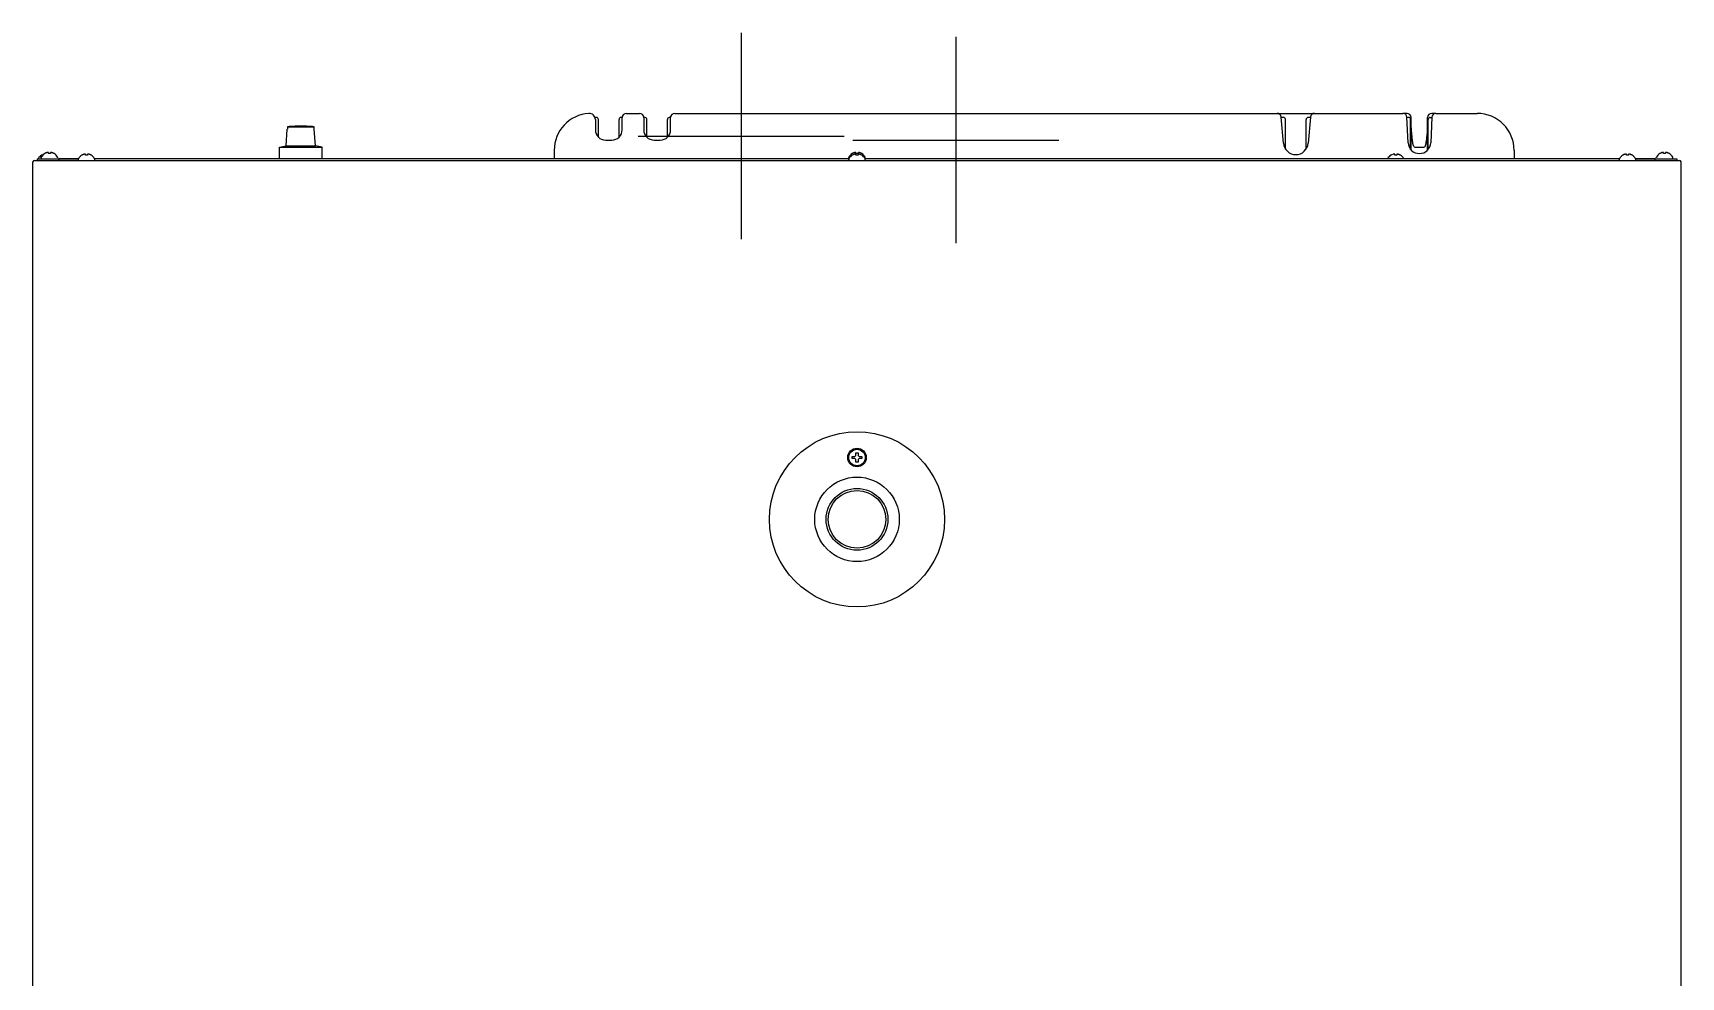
# Model space of a CAD drawing. Header units: millimetres. Extents: x 1025 to 6152, y 3757 to 7264.
# Drawn here: x 3914 to 4714, y 4892 to 5350 of the extents above; entities that cross this region are included whole.
import ezdxf

# ---------------------------------------------------------------- set-up
doc = ezdxf.new("R2010")
doc.units = ezdxf.units.MM
doc.header["$LTSCALE"] = 346.5
doc.layers.get('0').update_dxf_attribs({"linetype": 'CONTINUOUS'})
doc.layers.add('ASSI', color=7, linetype='CONTINUOUS')
doc.layers.add('GEOM', color=7, linetype='CONTINUOUS')

msp = doc.modelspace()

# ---------------------------------------------------------------- linework, layer by layer
at = {"color": 4}
for p, q in [((4257.71, 5350.4), (4257.71, 5250.4)), ((4207.71, 5300.4), (4307.71, 5300.4))]:
    msp.add_line(p, q, dxfattribs=at)
at = {"color": 1}
for p, q in [((4361.96, 5348.46), (4361.96, 5248.46)), ((4311.96, 5298.46), (4411.96, 5298.46))]:
    msp.add_line(p, q, dxfattribs=at)
at = {"color": 7, "linetype": 'Continuous'}
for p, q in [((4037.54, 5304.85), (4037.45, 5303.69)), ((4037.54, 5304.85), (4050.38, 5304.85)), ((4050.46, 5303.69), (4050.38, 5304.85)), ((4187.46, 5309.4), (4186.78, 5309.4)), ((4188.46, 5299.83), (4188.46, 5308.4)), ((4198.46, 5299.83), (4198.46, 5308.4)), ((4199.96, 5309.4), (4199.46, 5309.4)), ((4210.55, 5309.71), (4210.35, 5310.04)), ((4211.96, 5300.27), (4211.96, 5308.4)), ((4221.96, 5300.27), (4221.96, 5308.4)), ((4222.99, 5309.44), (4222.79, 5309.38)), ((4517.88, 5311.4), (4536.04, 5311.4)), ((4520.98, 5296.87), (4519.87, 5309.57)), ((4520.96, 5309.4), (4519.89, 5309.4)), ((4521.96, 5294.08), (4521.96, 5308.4)), ((4531.96, 5294.08), (4531.96, 5308.4)), ((4534.05, 5309.57), (4532.94, 5296.87)), ((4534.03, 5309.4), (4532.96, 5309.4)), ((4580.96, 5311.4), (4578.96, 5311.4)), ((4581.71, 5309.4), (4580.93, 5309.4)), ((4582.71, 5293.91), (4582.71, 5308.4)), ((4582.96, 5293.7), (4582.96, 5309.4)), ((4590.96, 5293.7), (4590.96, 5309.4)), ((4591.21, 5293.91), (4591.21, 5308.4)), ((4592.21, 5309.4), (4592.99, 5309.4)), ((4594.96, 5311.4), (4592.96, 5311.4)), ((4614.96, 5311.4), (4615.22, 5311.4)), ((4036.81, 5295.56), (4037.38, 5303.69)), ((4037.45, 5303.69), (4037.38, 5303.69)), ((4050.54, 5303.69), (4050.46, 5303.69)), ((4051.11, 5295.56), (4050.54, 5303.69)), ((4221.83, 5299.79), (4221.68, 5299.61)), ((3914.86, 5288.6), (4713.06, 5288.6)), ((3915.96, 5289.4), (3915.96, 5288.6)), ((3915.96, 5289.4), (3935.96, 5289.4)), ((3917.96, 5289.8), (3917.96, 5290)), ((3918.16, 5291.04), (3918.16, 5291.08)), ((3919.66, 5291.84), (3919.66, 5291.88)), ((3921.46, 5291.84), (3921.46, 5292.39)), ((3922.46, 5292.39), (3922.46, 5291.84)), ((3924.26, 5291.88), (3924.26, 5291.84)), ((3925.96, 5289.8), (3925.96, 5290)), ((3926.46, 5289.4), (3926.46, 5288.6)), ((3926.46, 5288.6), (3926.46, 5289.4)), ((3935.96, 5289.4), (3926.46, 5289.4)), ((3935.96, 5289), (3935.96, 5289.2)), ((3937.66, 5291.04), (3937.66, 5291.08)), ((3939.46, 5291.04), (3939.46, 5291.59)), ((3940.46, 5291.59), (3940.46, 5291.04)), ((3942.26, 5291.08), (3942.26, 5291.04)), ((4309.96, 5289.4), (3943.96, 5289.4)), ((4309.96, 5289.4), (3943.96, 5289.4)), ((3943.96, 5289), (3943.96, 5289.2)), ((4033.63, 5295), (4036.81, 5295.56)), ((4033.63, 5295), (4054.29, 5295)), ((4033.63, 5289.4), (4033.63, 5295)), ((4036.81, 5295.56), (4051.11, 5295.56)), ((4054.29, 5295), (4051.11, 5295.56)), ((4054.29, 5289.4), (4054.29, 5295)), ((4166.96, 5293.4), (4166.96, 5289.4)), ((4309.96, 5289.8), (4309.96, 5290)), ((4309.96, 5289), (4309.96, 5289.2)), ((4311.66, 5291.84), (4311.66, 5291.88)), ((4311.66, 5291.04), (4311.66, 5291.08)), ((4313.46, 5291.84), (4313.46, 5292.39)), ((4313.46, 5291.04), (4313.46, 5291.59)), ((4314.46, 5292.39), (4314.46, 5291.84)), ((4314.46, 5291.59), (4314.46, 5291.04)), ((4316.26, 5291.88), (4316.26, 5291.84)), ((4316.26, 5291.08), (4316.26, 5291.04)), ((4683.96, 5289.4), (4317.96, 5289.4)), ((4683.96, 5289.4), (4317.96, 5289.4)), ((4573.16, 5291.04), (4573.16, 5291.08)), ((4574.96, 5291.04), (4574.96, 5291.59)), ((4575.96, 5291.59), (4575.96, 5291.04)), ((4577.76, 5291.08), (4577.76, 5291.04)), ((4588.96, 5294.87), (4584.96, 5294.87)), ((4632.96, 5293.4), (4632.96, 5289.4)), ((4683.96, 5289), (4683.96, 5289.2)), ((4685.66, 5291.04), (4685.66, 5291.08)), ((4687.46, 5291.04), (4687.46, 5291.59)), ((4688.46, 5291.59), (4688.46, 5291.04)), ((4690.26, 5291.08), (4690.26, 5291.04)), ((4701.46, 5289.4), (4691.96, 5289.4)), ((4691.96, 5289.4), (4711.96, 5289.4)), ((4691.96, 5289), (4691.96, 5289.2)), ((4701.46, 5288.6), (4701.46, 5289.4)), ((4701.46, 5288.6), (4701.46, 5289.4)), ((4701.96, 5289.8), (4701.96, 5290)), ((4703.66, 5291.84), (4703.66, 5291.88)), ((4705.46, 5291.84), (4705.46, 5292.39)), ((4706.46, 5292.39), (4706.46, 5291.84)), ((4708.26, 5291.88), (4708.26, 5291.84)), ((4709.96, 5289.8), (4709.96, 5290)), ((4711.96, 5289.4), (4711.96, 5288.6)), ((3913.96, 4589.4), (3913.96, 5287.8)), ((4713.96, 4589.4), (4713.96, 5287.8)), ((4311.66, 5143.9), (4311.66, 5144.9)), ((4311.66, 5144.9), (4312.96, 5144.9)), ((4312.96, 5144.9), (4313.46, 5145.4)), ((4313.46, 5145.4), (4313.46, 5146.7)), ((4313.46, 5146.7), (4314.46, 5146.7)), ((4314.46, 5146.7), (4314.46, 5145.4)), ((4314.46, 5145.4), (4314.96, 5144.9)), ((4314.96, 5144.9), (4316.26, 5144.9)), ((4316.26, 5144.9), (4316.26, 5143.9)), ((4312.96, 5143.9), (4311.66, 5143.9)), ((4313.46, 5143.4), (4312.96, 5143.9)), ((4313.46, 5142.1), (4313.46, 5143.4)), ((4314.46, 5142.1), (4313.46, 5142.1)), ((4314.96, 5143.9), (4314.46, 5143.4)), ((4314.46, 5143.4), (4314.46, 5142.1)), ((4316.26, 5143.9), (4314.96, 5143.9))]:
    msp.add_line(p, q, dxfattribs=at)
for points in [[(4211.13, 5309.38), (4210.88, 5309.46), (4210.55, 5309.71)], [(4223.56, 5310.03), (4223.34, 5309.68), (4222.99, 5309.44)], [(4584.96, 5294.87), (4584.9, 5294.87), (4584.59, 5294.98), (4584.36, 5295.2), (4584.19, 5295.46), (4584.07, 5295.72), (4583.98, 5295.99), (4583.9, 5296.35), (4583.81, 5296.82), (4583.72, 5297.34), (4583.64, 5297.9), (4583.57, 5298.48), (4583.5, 5299.06), (4583.43, 5299.65), (4583.37, 5300.25), (4583.32, 5300.85), (4583.26, 5301.47), (4583.21, 5302.12), (4583.16, 5302.79), (4583.11, 5303.47), (4583.07, 5304.17), (4583.03, 5304.88), (4583, 5305.59), (4582.98, 5306.29), (4582.97, 5306.97), (4582.96, 5307.62)], [(4590.96, 5307.79), (4590.96, 5307.41), (4590.95, 5306.95), (4590.94, 5306.46), (4590.93, 5305.95), (4590.91, 5305.43), (4590.88, 5304.88), (4590.86, 5304.33), (4590.82, 5303.78), (4590.79, 5303.23), (4590.75, 5302.69), (4590.7, 5302.17), (4590.66, 5301.66), (4590.62, 5301.17), (4590.57, 5300.69), (4590.52, 5300.25), (4590.48, 5299.84), (4590.43, 5299.45), (4590.38, 5299.04), (4590.33, 5298.61), (4590.26, 5298.16), (4590.2, 5297.7), (4590.12, 5297.23), (4590.05, 5296.8), (4589.97, 5296.41), (4589.9, 5296.06), (4589.83, 5295.79), (4589.76, 5295.59), (4589.69, 5295.41), (4589.58, 5295.22), (4589.43, 5295.04), (4589.2, 5294.91), (4588.96, 5294.87)], [(4212.33, 5299.49), (4212.04, 5299.88), (4211.96, 5300.27)], [(4221.96, 5300.27), (4221.95, 5300.15), (4221.83, 5299.79)]]:
    msp.add_lwpolyline(points, dxfattribs=at)
for centre, radius, start, end in [((4043.88, 5245.17), 60.01, 95.32429, 96.06495), ((4043.96, 5244.17), 61.03, 84.68717, 95.31283), ((4044.04, 5245.17), 60.01, 83.93505, 84.67571), ((4187.46, 5308.4), 1, 0, 90), ((4199.46, 5308.4), 1, 90, 180), ((4201.96, 5309.4), 2, 135.08064, 180), ((4210.96, 5308.4), 1, 0, 80.25696), ((4222.96, 5308.4), 1, 99.74284, 180), ((4225.46, 5309.4), 2, 157.51416, 180), ((4517.88, 5309.4), 2, 5, 90), ((4520.96, 5308.4), 1, 0, 90), ((4532.96, 5308.4), 1, 90, 180), ((4536.04, 5309.4), 2, 90, 175), ((4580.96, 5309.4), 2, 0, 90), ((4581.71, 5308.4), 1, 0, 90), ((4592.96, 5309.4), 2, 90, 180), ((4592.21, 5308.4), 1, 90, 180), ((4614.96, 5293.4), 18, 0, 90), ((4615.22, 5309.4), 2, 89.05113, 92.33651), ((4526.96, 5297.4), 6, 185, 355), ((3914.86, 5287.7), 0.9, 90, 173.66587), ((3920.66, 5286.98), 4.8, 121.37271, 149.69882), ((3918.36, 5290), 0.4, 149.69882, 180), ((3918.36, 5289.8), 0.4, 180, 210), ((3922.16, 5287.78), 4.8, 121.37271, 149.69882), ((3920.65, 5286.99), 4.75, 118.9687, 121.53408), ((3920.64, 5286.99), 4.75, 118.00738, 118.96837), ((3920.64, 5287), 4.75, 116.68125, 118.00741), ((3920.64, 5287), 4.74, 115.54022, 116.6812), ((3920.64, 5287), 4.74, 114.57218, 115.5402), ((3920.64, 5287.01), 4.73, 113.31747, 114.5722), ((3920.63, 5287.01), 4.73, 112.54738, 113.31738), ((3920.63, 5287.02), 4.72, 111.00254, 112.54756), ((3920.63, 5287.03), 4.72, 110.5181, 111.00225), ((3920.63, 5287.04), 4.7, 108.46559, 110.51874), ((3920.62, 5287.05), 4.69, 107.44833, 108.46501), ((3922.15, 5287.79), 4.75, 118.9687, 121.53408), ((3922.14, 5287.79), 4.75, 118.00738, 118.96837), ((3922.14, 5287.8), 4.75, 116.68125, 118.00741), ((3922.14, 5287.8), 4.74, 115.54022, 116.6812), ((3922.14, 5287.8), 4.74, 114.57218, 115.5402), ((3922.14, 5287.81), 4.73, 113.31747, 114.5722), ((3922.13, 5287.81), 4.73, 112.54738, 113.31738), ((3922.13, 5287.82), 4.72, 111.00254, 112.54756), ((3922.13, 5287.83), 4.72, 110.5181, 111.00225), ((3922.13, 5287.84), 4.7, 108.46559, 110.51874), ((3922.12, 5287.85), 4.68, 107.37727, 108.46505), ((3922.11, 5287.87), 4.67, 106.39488, 107.37721), ((3922.11, 5287.9), 4.64, 104.31758, 106.39637), ((3921.21, 5290.4), 2.01, 95.2585, 97.27409), ((3921.21, 5290.42), 1.98, 94.60089, 95.25577), ((3921.21, 5290.44), 1.97, 93.21665, 94.6016), ((3921.21, 5290.45), 1.96, 92.37651, 93.21588), ((3921.21, 5290.45), 1.95, 91.15446, 92.37669), ((3921.21, 5290.46), 1.95, 89.07411, 91.15407), ((3921.21, 5290.46), 1.95, 88.00369, 89.07382), ((3921.21, 5290.45), 1.96, 86.97715, 88.00366), ((3921.21, 5290.44), 1.97, 85.71404, 86.97664), ((3921.21, 5290.43), 1.98, 84.86273, 85.7144), ((3921.2, 5290.4), 2.01, 82.72561, 84.85983), ((3921.96, 5288.08), 3.8, 82.43512, 97.56488), ((3922.71, 5290.4), 2.01, 95.14015, 97.27441), ((3922.71, 5290.43), 1.98, 94.28564, 95.13722), ((3922.71, 5290.44), 1.97, 93.0233, 94.28602), ((3922.71, 5290.45), 1.96, 91.99641, 93.02279), ((3922.71, 5290.46), 1.95, 90.92611, 91.99638), ((3922.71, 5290.46), 1.95, 88.84587, 90.92582), ((3922.71, 5290.45), 1.96, 87.62337, 88.84548), ((3922.71, 5290.45), 1.96, 86.78408, 87.62353), ((3922.71, 5290.44), 1.97, 85.39843, 86.78331), ((3922.71, 5290.42), 1.98, 84.74422, 85.39913), ((3922.7, 5290.4), 2.01, 82.72591, 84.7415), ((3921.81, 5287.9), 4.64, 73.60363, 75.68242), ((3921.8, 5287.87), 4.67, 72.62279, 73.60512), ((3921.8, 5287.85), 4.68, 71.53495, 72.62273), ((3921.79, 5287.84), 4.7, 69.48126, 71.53441), ((3921.79, 5287.83), 4.72, 68.99775, 69.4819), ((3921.79, 5287.82), 4.72, 67.45244, 68.99746), ((3921.78, 5287.81), 4.73, 66.68262, 67.45262), ((3921.78, 5287.81), 4.73, 65.4278, 66.68253), ((3921.78, 5287.8), 4.74, 64.45979, 65.42782), ((3921.78, 5287.8), 4.74, 63.3188, 64.45978), ((3921.78, 5287.8), 4.75, 61.99259, 63.31875), ((3921.77, 5287.79), 4.75, 61.03163, 61.99262), ((3921.77, 5287.79), 4.75, 58.46592, 61.0313), ((3921.76, 5287.78), 4.8, 30.30118, 58.62729), ((3925.56, 5290), 0.4, 0, 30.30118), ((3936.36, 5289.2), 0.4, 149.69882, 180), ((3936.36, 5289), 0.4, 180, 270), ((3940.16, 5286.98), 4.8, 121.37271, 149.69882), ((3940.15, 5286.99), 4.75, 118.9687, 121.53408), ((3940.14, 5286.99), 4.75, 118.00738, 118.96837), ((3940.14, 5287), 4.75, 116.68125, 118.00741), ((3940.14, 5287), 4.74, 115.54022, 116.6812), ((3940.14, 5287), 4.74, 114.57218, 115.5402), ((3940.14, 5287.01), 4.73, 113.31746, 114.5722), ((3940.13, 5287.01), 4.73, 112.54738, 113.31738), ((3940.13, 5287.02), 4.72, 111.00254, 112.54756), ((3940.13, 5287.03), 4.72, 110.5181, 111.00225), ((3940.13, 5287.04), 4.7, 108.46559, 110.51874), ((3940.12, 5287.05), 4.68, 107.37727, 108.46505), ((3940.11, 5287.07), 4.67, 106.39488, 107.37721), ((3940.11, 5287.1), 4.64, 104.31758, 106.39637), ((3939.21, 5289.6), 2.01, 95.2585, 97.27409), ((3939.21, 5289.62), 1.98, 94.60089, 95.25577), ((3939.21, 5289.64), 1.97, 93.21665, 94.6016), ((3939.21, 5289.65), 1.96, 92.37651, 93.21588), ((3939.21, 5289.65), 1.95, 91.15446, 92.37669), ((3939.21, 5289.66), 1.95, 89.07411, 91.15407), ((3939.21, 5289.66), 1.95, 88.00369, 89.07382), ((3939.21, 5289.65), 1.96, 86.97715, 88.00366), ((3939.21, 5289.64), 1.97, 85.71404, 86.97664), ((3939.21, 5289.63), 1.98, 84.86273, 85.7144), ((3939.2, 5289.6), 2.01, 82.72561, 84.85983), ((3939.96, 5287.28), 3.8, 82.43512, 97.56488), ((3940.71, 5289.6), 2.01, 95.14015, 97.27441), ((3940.71, 5289.63), 1.98, 94.28564, 95.13722), ((3940.71, 5289.64), 1.97, 93.0233, 94.28602), ((3940.71, 5289.65), 1.96, 91.99641, 93.02279), ((3940.71, 5289.66), 1.95, 90.92611, 91.99638), ((3940.71, 5289.66), 1.95, 88.84587, 90.92582), ((3940.71, 5289.65), 1.96, 87.62337, 88.84548), ((3940.71, 5289.65), 1.96, 86.78408, 87.62353), ((3940.71, 5289.64), 1.97, 85.39843, 86.78331), ((3940.71, 5289.62), 1.98, 84.74422, 85.39913), ((3940.7, 5289.6), 2.01, 82.72591, 84.7415), ((3939.81, 5287.1), 4.64, 73.60363, 75.68242), ((3939.8, 5287.07), 4.67, 72.62279, 73.60512), ((3939.8, 5287.05), 4.68, 71.53495, 72.62273), ((3939.79, 5287.04), 4.7, 69.48126, 71.53441), ((3939.79, 5287.03), 4.72, 68.99775, 69.4819), ((3939.79, 5287.02), 4.72, 67.45244, 68.99746), ((3939.78, 5287.01), 4.73, 66.68262, 67.45262), ((3939.78, 5287.01), 4.73, 65.4278, 66.68253), ((3939.78, 5287), 4.74, 64.45979, 65.42782), ((3939.78, 5287), 4.74, 63.3188, 64.45978), ((3939.78, 5287), 4.75, 61.99259, 63.31875), ((3939.77, 5286.99), 4.75, 61.03163, 61.99262), ((3939.77, 5286.99), 4.75, 58.46592, 61.0313), ((3939.76, 5286.98), 4.8, 30.30118, 58.62729), ((3943.56, 5289), 0.4, 270, 0), ((3943.56, 5289.2), 0.4, 0, 30.30118), ((4310.36, 5290), 0.4, 149.69882, 180), ((4310.36, 5289.2), 0.4, 149.69882, 180), ((4310.36, 5289), 0.4, 180, 270), ((4314.16, 5287.78), 4.8, 121.37271, 149.69882), ((4314.16, 5286.98), 4.8, 121.37271, 149.69882), ((4314.15, 5287.79), 4.75, 118.9687, 121.53408), ((4314.15, 5286.99), 4.75, 118.9687, 121.53408), ((4314.14, 5287.79), 4.75, 118.00738, 118.96837), ((4314.14, 5286.99), 4.75, 118.00738, 118.96837), ((4314.14, 5287.8), 4.75, 116.68125, 118.00741), ((4314.14, 5287), 4.75, 116.68125, 118.00741), ((4314.14, 5287.8), 4.74, 115.54022, 116.6812), ((4314.14, 5287), 4.74, 115.54022, 116.6812), ((4314.14, 5287.8), 4.74, 114.57218, 115.5402), ((4314.14, 5287), 4.74, 114.57218, 115.5402), ((4314.14, 5287.81), 4.73, 113.31747, 114.5722), ((4314.14, 5287.01), 4.73, 113.31746, 114.5722), ((4314.13, 5287.81), 4.73, 112.54738, 113.31738), ((4314.13, 5287.01), 4.73, 112.54738, 113.31738), ((4314.13, 5287.82), 4.72, 111.00254, 112.54756), ((4314.13, 5287.02), 4.72, 111.00254, 112.54756), ((4314.13, 5287.83), 4.72, 110.5181, 111.00225), ((4314.13, 5287.03), 4.72, 110.5181, 111.00225), ((4314.13, 5287.84), 4.7, 108.46559, 110.51874), ((4314.13, 5287.04), 4.7, 108.46559, 110.51874), ((4314.12, 5287.85), 4.68, 107.37727, 108.46505), ((4314.12, 5287.05), 4.68, 107.37727, 108.46505), ((4314.11, 5287.87), 4.67, 106.39488, 107.37721), ((4314.11, 5287.07), 4.67, 106.39488, 107.37721), ((4314.11, 5287.9), 4.64, 104.31758, 106.39637), ((4314.11, 5287.1), 4.64, 104.31758, 106.39637), ((4313.21, 5290.4), 2.01, 95.2585, 97.27409), ((4313.21, 5289.6), 2.01, 95.2585, 97.27409), ((4313.21, 5290.42), 1.98, 94.60089, 95.25577), ((4313.21, 5289.62), 1.98, 94.60089, 95.25577), ((4313.21, 5290.44), 1.97, 93.21665, 94.6016), ((4313.21, 5289.64), 1.97, 93.21665, 94.6016), ((4313.21, 5290.45), 1.96, 92.37651, 93.21588), ((4313.21, 5289.65), 1.96, 92.37651, 93.21588), ((4313.21, 5290.45), 1.95, 91.15446, 92.37669), ((4313.21, 5289.65), 1.95, 91.15446, 92.37669), ((4313.21, 5290.46), 1.95, 89.07411, 91.15407), ((4313.21, 5289.66), 1.95, 89.07411, 91.15407), ((4313.21, 5290.46), 1.95, 88.00369, 89.07382), ((4313.21, 5289.66), 1.95, 88.00369, 89.07382), ((4313.21, 5290.45), 1.96, 86.97715, 88.00366), ((4313.21, 5289.65), 1.96, 86.97715, 88.00366), ((4313.21, 5290.44), 1.97, 85.71404, 86.97664), ((4313.21, 5289.64), 1.97, 85.71404, 86.97664), ((4313.21, 5290.43), 1.98, 84.86273, 85.7144), ((4313.21, 5289.63), 1.98, 84.86273, 85.7144), ((4313.2, 5290.4), 2.01, 82.72561, 84.85983), ((4313.2, 5289.6), 2.01, 82.72561, 84.85983), ((4313.96, 5288.08), 3.8, 82.43512, 97.56488), ((4313.96, 5287.28), 3.8, 82.43512, 97.56488), ((4314.71, 5290.4), 2.01, 95.14015, 97.27441), ((4314.71, 5289.6), 2.01, 95.14015, 97.27441), ((4314.71, 5290.43), 1.98, 94.28564, 95.13722), ((4314.71, 5289.63), 1.98, 94.28564, 95.13722), ((4314.71, 5290.44), 1.97, 93.0233, 94.28602), ((4314.71, 5289.64), 1.97, 93.0233, 94.28602), ((4314.71, 5290.45), 1.96, 91.99641, 93.02279), ((4314.71, 5289.65), 1.96, 91.99641, 93.02279), ((4314.71, 5290.46), 1.95, 90.92611, 91.99638), ((4314.71, 5289.66), 1.95, 90.92611, 91.99638), ((4314.71, 5290.46), 1.95, 88.84587, 90.92582), ((4314.71, 5289.66), 1.95, 88.84587, 90.92582), ((4314.71, 5290.45), 1.96, 87.62337, 88.84548), ((4314.71, 5289.65), 1.96, 87.62337, 88.84548), ((4314.71, 5290.45), 1.96, 86.78408, 87.62353), ((4314.71, 5289.65), 1.96, 86.78408, 87.62353), ((4314.71, 5290.44), 1.97, 85.39843, 86.78331), ((4314.71, 5289.64), 1.97, 85.39843, 86.78331), ((4314.71, 5290.42), 1.98, 84.74422, 85.39913), ((4314.71, 5289.62), 1.98, 84.74422, 85.39913), ((4314.7, 5290.4), 2.01, 82.72591, 84.7415), ((4314.7, 5289.6), 2.01, 82.72591, 84.7415), ((4313.81, 5287.9), 4.64, 73.60363, 75.68242), ((4313.81, 5287.1), 4.64, 73.60363, 75.68242), ((4313.8, 5287.87), 4.67, 72.62279, 73.60512), ((4313.8, 5287.07), 4.67, 72.62279, 73.60512), ((4313.8, 5287.85), 4.68, 71.53495, 72.62273), ((4313.8, 5287.05), 4.68, 71.53495, 72.62273), ((4313.79, 5287.84), 4.7, 69.48126, 71.53441), ((4313.79, 5287.04), 4.7, 69.48126, 71.53441), ((4313.79, 5287.83), 4.72, 68.99775, 69.4819), ((4313.79, 5287.03), 4.72, 68.99775, 69.4819), ((4313.79, 5287.82), 4.72, 67.45244, 68.99746), ((4313.79, 5287.02), 4.72, 67.45244, 68.99746), ((4313.78, 5287.81), 4.73, 66.68262, 67.45262), ((4313.78, 5287.01), 4.73, 66.68262, 67.45262), ((4313.78, 5287.81), 4.73, 65.4278, 66.68253), ((4313.78, 5287.01), 4.73, 65.4278, 66.68253), ((4313.78, 5287.8), 4.74, 64.45979, 65.42782), ((4313.78, 5287), 4.74, 64.45979, 65.42782), ((4313.78, 5287.8), 4.74, 63.3188, 64.45978), ((4313.78, 5287), 4.74, 63.3188, 64.45978), ((4313.78, 5287.8), 4.75, 61.99259, 63.31875), ((4313.78, 5287), 4.75, 61.99259, 63.31875), ((4313.77, 5287.79), 4.75, 61.03163, 61.99262), ((4313.77, 5286.99), 4.75, 61.03163, 61.99262), ((4313.77, 5287.79), 4.75, 58.46592, 61.0313), ((4313.77, 5286.99), 4.75, 58.46592, 61.0313), ((4313.76, 5287.78), 4.8, 30.30118, 58.62729), ((4313.76, 5286.98), 4.8, 30.30118, 58.62729), ((4575.66, 5286.98), 4.8, 121.37271, 149.69882), ((4575.65, 5286.99), 4.75, 118.9687, 121.53408), ((4575.64, 5286.99), 4.75, 118.00738, 118.96837), ((4575.64, 5287), 4.75, 116.68125, 118.00741), ((4575.64, 5287), 4.74, 115.54022, 116.6812), ((4575.64, 5287), 4.74, 114.57218, 115.5402), ((4575.64, 5287.01), 4.73, 113.31747, 114.5722), ((4575.63, 5287.01), 4.73, 112.54738, 113.31738), ((4575.63, 5287.02), 4.72, 111.00254, 112.54756), ((4575.63, 5287.03), 4.72, 110.5181, 111.00225), ((4575.63, 5287.04), 4.7, 108.46559, 110.51874), ((4575.62, 5287.05), 4.68, 107.37727, 108.46505), ((4575.61, 5287.07), 4.67, 106.39488, 107.37721), ((4575.61, 5287.1), 4.64, 104.31758, 106.39637), ((4574.71, 5289.6), 2.01, 95.2585, 97.27409), ((4574.71, 5289.62), 1.98, 94.60089, 95.25577), ((4574.71, 5289.64), 1.97, 93.21665, 94.6016), ((4574.71, 5289.65), 1.96, 92.37651, 93.21588), ((4574.71, 5289.65), 1.95, 91.15446, 92.37669), ((4574.71, 5289.66), 1.95, 89.07411, 91.15407), ((4574.71, 5289.66), 1.95, 88.00369, 89.07382), ((4574.71, 5289.65), 1.96, 86.97715, 88.00366), ((4574.71, 5289.64), 1.97, 85.71404, 86.97664), ((4574.71, 5289.63), 1.98, 84.86273, 85.7144), ((4574.7, 5289.6), 2.01, 82.72561, 84.85983), ((4575.46, 5287.28), 3.8, 82.43512, 97.56488), ((4576.21, 5289.6), 2.01, 95.14015, 97.27441), ((4576.21, 5289.63), 1.98, 94.28564, 95.13722), ((4576.21, 5289.64), 1.97, 93.0233, 94.28602), ((4576.21, 5289.65), 1.96, 91.99641, 93.02279), ((4576.21, 5289.66), 1.95, 90.92611, 91.99638), ((4576.21, 5289.66), 1.95, 88.84587, 90.92582), ((4576.21, 5289.65), 1.96, 87.62337, 88.84548), ((4576.21, 5289.65), 1.96, 86.78408, 87.62353), ((4576.21, 5289.64), 1.97, 85.39843, 86.78331), ((4576.21, 5289.62), 1.98, 84.74422, 85.39913), ((4576.2, 5289.6), 2.01, 82.72591, 84.7415), ((4575.31, 5287.1), 4.64, 73.60363, 75.68242), ((4575.3, 5287.07), 4.67, 72.62279, 73.60512), ((4575.3, 5287.05), 4.68, 71.53495, 72.62273), ((4575.29, 5287.04), 4.7, 69.48126, 71.53441), ((4575.29, 5287.03), 4.72, 68.99775, 69.4819), ((4575.29, 5287.02), 4.72, 67.45244, 68.99746), ((4575.28, 5287.01), 4.73, 66.68262, 67.45262), ((4575.28, 5287.01), 4.73, 65.4278, 66.68253), ((4575.28, 5287), 4.74, 64.45979, 65.42782), ((4575.28, 5287), 4.74, 63.3188, 64.45978), ((4575.28, 5287), 4.75, 61.99259, 63.31875), ((4575.27, 5286.99), 4.75, 61.03163, 61.99262), ((4575.27, 5286.99), 4.75, 58.46592, 61.0313), ((4575.26, 5286.98), 4.8, 30.30118, 58.62729), ((4684.36, 5289.2), 0.4, 149.69882, 180), ((4684.36, 5289), 0.4, 180, 270), ((4688.16, 5286.98), 4.8, 121.37271, 149.69882), ((4688.15, 5286.99), 4.75, 118.9687, 121.53408), ((4688.14, 5286.99), 4.75, 118.00738, 118.96837), ((4688.14, 5287), 4.75, 116.68125, 118.00741), ((4688.14, 5287), 4.74, 115.54022, 116.6812), ((4688.14, 5287), 4.74, 114.57218, 115.5402), ((4688.14, 5287.01), 4.73, 113.31746, 114.5722), ((4688.13, 5287.01), 4.73, 112.54738, 113.31738), ((4688.13, 5287.02), 4.72, 111.00254, 112.54756), ((4688.13, 5287.03), 4.72, 110.5181, 111.00225), ((4688.13, 5287.04), 4.7, 108.46559, 110.51874), ((4688.12, 5287.05), 4.68, 107.37727, 108.46505), ((4688.11, 5287.07), 4.67, 106.39488, 107.37721), ((4688.11, 5287.1), 4.64, 104.31758, 106.39637), ((4687.21, 5289.6), 2.01, 95.2585, 97.27409), ((4687.21, 5289.62), 1.98, 94.60089, 95.25577), ((4687.21, 5289.64), 1.97, 93.21665, 94.6016), ((4687.21, 5289.65), 1.96, 92.37651, 93.21588), ((4687.21, 5289.65), 1.95, 91.15446, 92.37669), ((4687.21, 5289.66), 1.95, 89.07411, 91.15407), ((4687.21, 5289.66), 1.95, 88.00369, 89.07382), ((4687.21, 5289.65), 1.96, 86.97715, 88.00366), ((4687.21, 5289.64), 1.97, 85.71404, 86.97664), ((4687.21, 5289.63), 1.98, 84.86273, 85.7144), ((4687.2, 5289.6), 2.01, 82.72561, 84.85983), ((4687.96, 5287.28), 3.8, 82.43512, 97.56488), ((4688.71, 5289.6), 2.01, 95.14015, 97.27441), ((4688.71, 5289.63), 1.98, 94.28564, 95.13722), ((4688.71, 5289.64), 1.97, 93.0233, 94.28602), ((4688.71, 5289.65), 1.96, 91.99641, 93.02279), ((4688.71, 5289.66), 1.95, 90.92611, 91.99638), ((4688.71, 5289.66), 1.95, 88.84587, 90.92582), ((4688.71, 5289.65), 1.96, 87.62337, 88.84548), ((4688.71, 5289.65), 1.96, 86.78408, 87.62353), ((4688.71, 5289.64), 1.97, 85.39843, 86.78331), ((4688.71, 5289.62), 1.98, 84.74422, 85.39913), ((4688.7, 5289.6), 2.01, 82.72591, 84.7415), ((4687.81, 5287.1), 4.64, 73.60363, 75.68242), ((4687.8, 5287.07), 4.67, 72.62279, 73.60512), ((4687.8, 5287.05), 4.68, 71.53495, 72.62273), ((4687.79, 5287.04), 4.7, 69.48126, 71.53441), ((4687.79, 5287.03), 4.72, 68.99775, 69.4819), ((4687.79, 5287.02), 4.72, 67.45244, 68.99746), ((4687.78, 5287.01), 4.73, 66.68262, 67.45262), ((4687.78, 5287.01), 4.73, 65.4278, 66.68253), ((4687.78, 5287), 4.74, 64.45979, 65.42782), ((4687.78, 5287), 4.74, 63.3188, 64.45978), ((4687.78, 5287), 4.75, 61.99259, 63.31875), ((4687.77, 5286.99), 4.75, 61.03163, 61.99262), ((4687.77, 5286.99), 4.75, 58.46592, 61.0313), ((4687.76, 5286.98), 4.8, 30.30118, 58.62729), ((4691.56, 5289), 0.4, 270, 0), ((4691.56, 5289.2), 0.4, 0, 30.30118), ((4702.36, 5290), 0.4, 149.69882, 180), ((4706.16, 5287.78), 4.8, 121.37271, 149.69882), ((4706.15, 5287.79), 4.75, 118.9687, 121.53408), ((4706.14, 5287.79), 4.75, 118.00738, 118.96837), ((4706.14, 5287.8), 4.75, 116.68125, 118.00741), ((4706.14, 5287.8), 4.74, 115.54022, 116.6812), ((4706.14, 5287.8), 4.74, 114.57218, 115.5402), ((4706.14, 5287.81), 4.73, 113.31747, 114.5722), ((4706.13, 5287.81), 4.73, 112.54738, 113.31738), ((4706.13, 5287.82), 4.72, 111.00254, 112.54756), ((4706.13, 5287.83), 4.72, 110.5181, 111.00225), ((4706.13, 5287.84), 4.7, 108.46559, 110.51874), ((4706.12, 5287.85), 4.68, 107.37727, 108.46505), ((4706.11, 5287.87), 4.67, 106.39488, 107.37721), ((4706.11, 5287.9), 4.64, 104.31758, 106.39637), ((4705.21, 5290.4), 2.01, 95.2585, 97.27409), ((4705.21, 5290.42), 1.98, 94.60089, 95.25577), ((4705.21, 5290.44), 1.97, 93.21665, 94.6016), ((4705.21, 5290.45), 1.96, 92.37651, 93.21588), ((4705.21, 5290.45), 1.95, 91.15446, 92.37669), ((4705.21, 5290.46), 1.95, 89.07411, 91.15407), ((4705.21, 5290.46), 1.95, 88.00369, 89.07382), ((4705.21, 5290.45), 1.96, 86.97715, 88.00366), ((4705.21, 5290.44), 1.97, 85.71404, 86.97664), ((4705.21, 5290.43), 1.98, 84.86273, 85.7144), ((4705.2, 5290.4), 2.01, 82.72561, 84.85983), ((4705.96, 5288.08), 3.8, 82.43512, 97.56488), ((4706.71, 5290.4), 2.01, 95.14015, 97.27441), ((4706.71, 5290.43), 1.98, 94.28564, 95.13722), ((4706.71, 5290.44), 1.97, 93.0233, 94.28602), ((4706.71, 5290.45), 1.96, 91.99641, 93.02279), ((4706.71, 5290.46), 1.95, 90.92611, 91.99638), ((4706.71, 5290.46), 1.95, 88.84587, 90.92582), ((4706.71, 5290.45), 1.96, 87.62337, 88.84548), ((4706.71, 5290.45), 1.96, 86.78408, 87.62353), ((4706.71, 5290.44), 1.97, 85.39843, 86.78331), ((4706.71, 5290.42), 1.98, 84.74422, 85.39913), ((4706.7, 5290.4), 2.01, 82.72591, 84.7415), ((4705.81, 5287.9), 4.64, 73.60363, 75.68242), ((4705.8, 5287.87), 4.67, 72.62279, 73.60512), ((4705.8, 5287.85), 4.68, 71.53495, 72.62273), ((4705.79, 5287.84), 4.7, 69.48126, 71.53441), ((4705.79, 5287.83), 4.72, 68.99775, 69.4819), ((4705.79, 5287.82), 4.72, 67.45244, 68.99746), ((4705.78, 5287.81), 4.73, 66.68262, 67.45262), ((4705.78, 5287.81), 4.73, 65.4278, 66.68253), ((4705.78, 5287.8), 4.74, 64.45979, 65.42782), ((4705.78, 5287.8), 4.74, 63.3188, 64.45978), ((4705.78, 5287.8), 4.75, 61.99259, 63.31875), ((4705.77, 5287.79), 4.75, 61.03163, 61.99262), ((4705.77, 5287.79), 4.75, 58.46592, 61.0313), ((4705.76, 5287.78), 4.8, 30.30118, 58.62729), ((4709.56, 5290), 0.4, 0, 30.30118), ((4709.56, 5289.8), 0.4, 330, 0), ((4713.06, 5287.7), 0.9, 6.33413, 90)]:
    msp.add_arc(centre, radius, start, end, dxfattribs=at)
at = {"layer": 'ASSI', "color": 7, "linetype": 'Continuous'}
for p, q in [((4317.96, 5289.8), (4317.96, 5290)), ((4317.96, 5289), (4317.96, 5289.2))]:
    msp.add_line(p, q, dxfattribs=at)
for centre, radius in [((4313.96, 5144.4), 4), ((4313.96, 5114.4), 20.5), ((4313.96, 5114.4), 15), ((4313.96, 5114.4), 14)]:
    msp.add_circle(centre, radius, dxfattribs=at)
for centre, start, end in [((4317.56, 5289), 270, 0), ((4317.56, 5290), 0, 30.30118), ((4317.56, 5289.2), 0, 30.30118)]:
    msp.add_arc(centre, 0.4, start, end, dxfattribs=at)
at = {"layer": 'GEOM', "color": 7, "linetype": 'Continuous'}
for p, q in [((4186.96, 5308.36), (4186.96, 5303.4)), ((4199.96, 5303.4), (4199.96, 5309.4)), ((4201.96, 5311.4), (4208.46, 5311.4)), ((4210.46, 5309.4), (4210.46, 5303.4)), ((4223.46, 5303.4), (4223.46, 5309.4)), ((4225.46, 5311.4), (4517.88, 5311.4)), ((4536.04, 5311.4), (4578.93, 5311.4)), ((4581.46, 5297.16), (4580.93, 5309.48)), ((4592.99, 5309.48), (4592.45, 5297.16)), ((4594.99, 5311.4), (4614.96, 5311.4)), ((4191.96, 5298.4), (4194.96, 5298.4)), ((4215.46, 5298.4), (4218.46, 5298.4))]:
    msp.add_line(p, q, dxfattribs=at)
for centre, radius in [((4313.96, 5114.4), 42.5), ((4313.96, 5144.4), 4.5)]:
    msp.add_circle(centre, radius, dxfattribs=at)
for centre, radius, start, end in [((4184.96, 5293.4), 18, 93.82255, 180), ((4183.96, 5308.36), 3, 0, 93.82255), ((4201.96, 5309.4), 2, 90, 180), ((4208.46, 5309.4), 2, 0, 90), ((4225.46, 5309.4), 2, 90, 180), ((4578.93, 5309.4), 2, 2.5, 90), ((4594.99, 5309.4), 2, 90, 177.5), ((4191.96, 5303.4), 5, 180, 270), ((4194.96, 5303.4), 5, 270, 0), ((4215.46, 5303.4), 5, 180, 270), ((4218.46, 5303.4), 5, 270, 0), ((4586.96, 5297.4), 5.5, 182.5, 357.5)]:
    msp.add_arc(centre, radius, start, end, dxfattribs=at)

doc.saveas('drawing.dxf')
